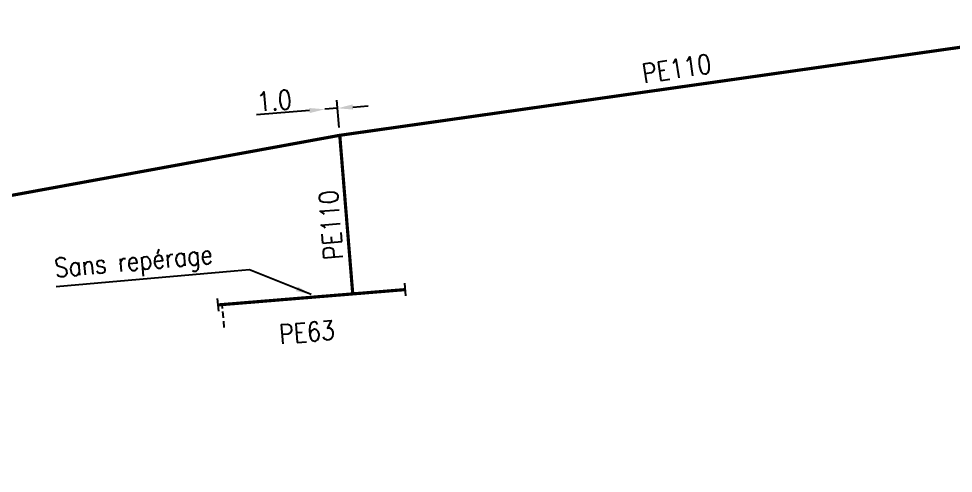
# Model space of a CAD drawing. Header units: millimetres. Extents: x 115427 to 116008, y 128996 to 129983.
# Drawn here: x 115846.2 to 115919.5, y 129009.8 to 129045.5 of the extents above; entities that cross this region are included whole.
import ezdxf
from ezdxf.enums import TextEntityAlignment as Align

# ---------------------------------------------------------------- set-up
doc = ezdxf.new("R2010")
doc.units = ezdxf.units.MM
doc.header["$PDMODE"] = 34
doc.linetypes.add('DASHED', pattern=[0.75, 0.5, -0.25])
doc.linetypes.add('L_25_PE', pattern=[2000, 1000, 1000])
doc.layers.get('0').update_dxf_attribs({"linetype": 'CONTINUOUS'})
doc.layers.get('Defpoints').update_dxf_attribs({"linetype": 'CONTINUOUS'})
doc.layers.add('L_150', color=1, linetype='CONTINUOUS')
doc.layers.add('L_340', color=7, linetype='CONTINUOUS')
doc.styles.get("Standard").update_dxf_attribs({"font": 'romans.shx', "width": 0.85})
doc.dimstyles.get("Standard").update_dxf_attribs({"dimtxt": 1.5, "dimasz": 1.2, "dimexe": 0.625, "dimexo": 0.625, "dimgap": 0.25, "dimtad": 1, "dimdec": 1, "dimzin": 0, "dimdsep": 46, "dimtxsty": 'Standard', "dimcen": -0.5, "dimadec": 0, "dimazin": 0, "dimtfac": 1, "dimtdec": 1, "dimtmove": 0, "dimatfit": 3, "dimfxl": 0, "dimtolj": 1, "dimtzin": 0, "dimarcsym": 0})

# ---------------------------------------------------------------- blocks, each defined once
blk = doc.blocks.new('*D30')
at = {"layer": 'Defpoints', "color": 0, "linetype": 'Continuous', "transparency": 16777216}
for p in [(115870.193, 129038.414), (115870.193, 129038.414), (115871.364, 129036.371)]:
    blk.add_point(p, dxfattribs=at)
at = {"layer": 'L_150', "color": 0, "linetype": 'Continuous', "lineweight": -2, "transparency": 16777216}
for p, q in [((115871.19, 129038.496), (115870.193, 129038.414)), ((115871.313, 129036.994), (115871.139, 129039.119)), ((115872.386, 129038.594), (115873.582, 129038.691)), ((115868.997, 129038.317), (115864.822, 129037.976))]:
    blk.add_line(p, q, dxfattribs=at)
at = {"layer": 'L_150', "color": 0, "linetype": 'Continuous', "transparency": 16777216}
for points in [[(115868.981, 129038.516), (115869.014, 129038.117), (115870.193, 129038.414)], [(115872.37, 129038.793), (115872.402, 129038.394), (115871.19, 129038.496)]]:
    blk.add_solid(points, dxfattribs=at)
at = {"layer": 'L_150', "color": 0, "linetype": 'Continuous', "transparency": 16777216, "insert": (115866.23, 129039.094), "char_height": 1.5, "attachment_point": 5, "rotation": 4.66984}
blk.add_mtext('\\A1;1.0', dxfattribs=at)
blk = doc.blocks.new('L_340_07')
at = {"color": 0, "linetype": 'Continuous', "const_width": 0.25, "flags": 128}
blk.add_lwpolyline([(0, 0), (0.35, 0)], dxfattribs=at)
at = {"color": 0, "linetype": 'Continuous', "flags": 128}
blk.add_lwpolyline([(0.35, -0.5), (0.35, 0.5)], dxfattribs=at)
at = {"color": 0, "linetype": 'Continuous', "width": 0.75, "flags": 3}
for tag, p in [('DEF_LEG', (0.723, -3.465)), ('DEF_COUP', (0.723, -5.965)), ('DEF_TYPE', (0.723, -8.465))]:
    blk.add_attdef(tag, text='', height=1.2, dxfattribs=at).set_placement(p, align=Align.MIDDLE)

msp = doc.modelspace()

# ---------------------------------------------------------------- linework, layer by layer
at = {"layer": 'L_150', "linetype": 'L_25_PE', "const_width": 0.25, "flags": 128}
for points in [[(115523.61, 129010.096), (115525.375, 129017.782), (115525.375, 129017.782), (115535.909, 129015.057), (115546.277, 129013.274), (115562.7, 129011.529), (115576.931, 129010.615), (115589.179, 129010.07), (115589.179, 129010.07), (115589.179, 129010.07), (115627.637, 129009.952), (115627.637, 129009.952), (115639.376, 129009.987), (115639.376, 129009.987), (115651.817, 129010.493), (115661.757, 129011.181), (115680.729, 129012.342), (115694.807, 129013.234), (115722.166, 129014.324), (115771.562, 129018.622), (115780.83, 129019.788), (115871.364, 129036.371), (115871.364, 129036.371), (115871.364, 129036.371), (115927.437, 129044.333), (115932.794, 129045.405)], [(115871.364, 129036.371), (115872.383, 129023.917)], [(115876.165, 129024.227), (115872.383, 129023.917), (115862.146, 129023.079)]]:
    msp.add_lwpolyline(points, dxfattribs=at)
at = {"layer": 'L_340', "color": 7, "linetype": 'DASHED', "flags": 128}
msp.add_lwpolyline([(115862.302, 129021.288), (115862.146, 129023.079)], dxfattribs=at)

# ---------------------------------------------------------------- block references
at = {"layer": 'L_340'}
for p, rotation in [((115876.165, 129024.227), 4.679772124104531), ((115862.146, 129023.079), 184.9823094781108)]:
    msp.add_blockref('L_340_07', p, dxfattribs=dict(at, rotation=rotation))

# ---------------------------------------------------------------- texts
at = {"layer": 'L_150', "linetype": 'Continuous', "width": 0.85}
for s, rotation, p in [('PE110', 8.61255, (115895.213, 129040.463)), ('PE110', 94.67977, (115871.636, 129026.663)), ('PE63', 4.67977, (115866.672, 129019.99))]:
    msp.add_text(s, height=1.5, rotation=rotation, dxfattribs=at).set_placement(p)
at = {"layer": 'L_150', "linetype": 'Continuous', "insert": (115849.082, 129024.711), "char_height": 1.5, "attachment_point": 7, "rotation": 5.07381}
msp.add_mtext('\\A1;Sans repérage', dxfattribs=at)

# ---------------------------------------------------------------- dimensions: what is measured, and where the dimension line sits
at = {"layer": 'L_150', "linetype": 'Continuous'}
dim = msp.add_linear_dim(base=(115870.193, 129038.414), p1=(115871.364, 129036.371), p2=(115870.193, 129038.414), angle=4.66984, dimstyle='Standard', dxfattribs=at)
dim.commit()
dim.dimension.update_dxf_attribs({"geometry": '*D30', "text_midpoint": (115866.312, 129038.097), "dimtype": 160})

# ---------------------------------------------------------------- leaders
at = {"layer": 'L_150', "linetype": 'Continuous', "annotation_type": 0, "has_hookline": 1, "hookline_direction": 1, "text_width": 13.782, "horizontal_direction": (0.996082, 0.088439, 0)}
msp.add_leader([(115869.118, 129023.871), (115864.277, 129025.81), (115863.081, 129025.703)], dimstyle='Standard', dxfattribs=at)

doc.saveas('drawing.dxf')
